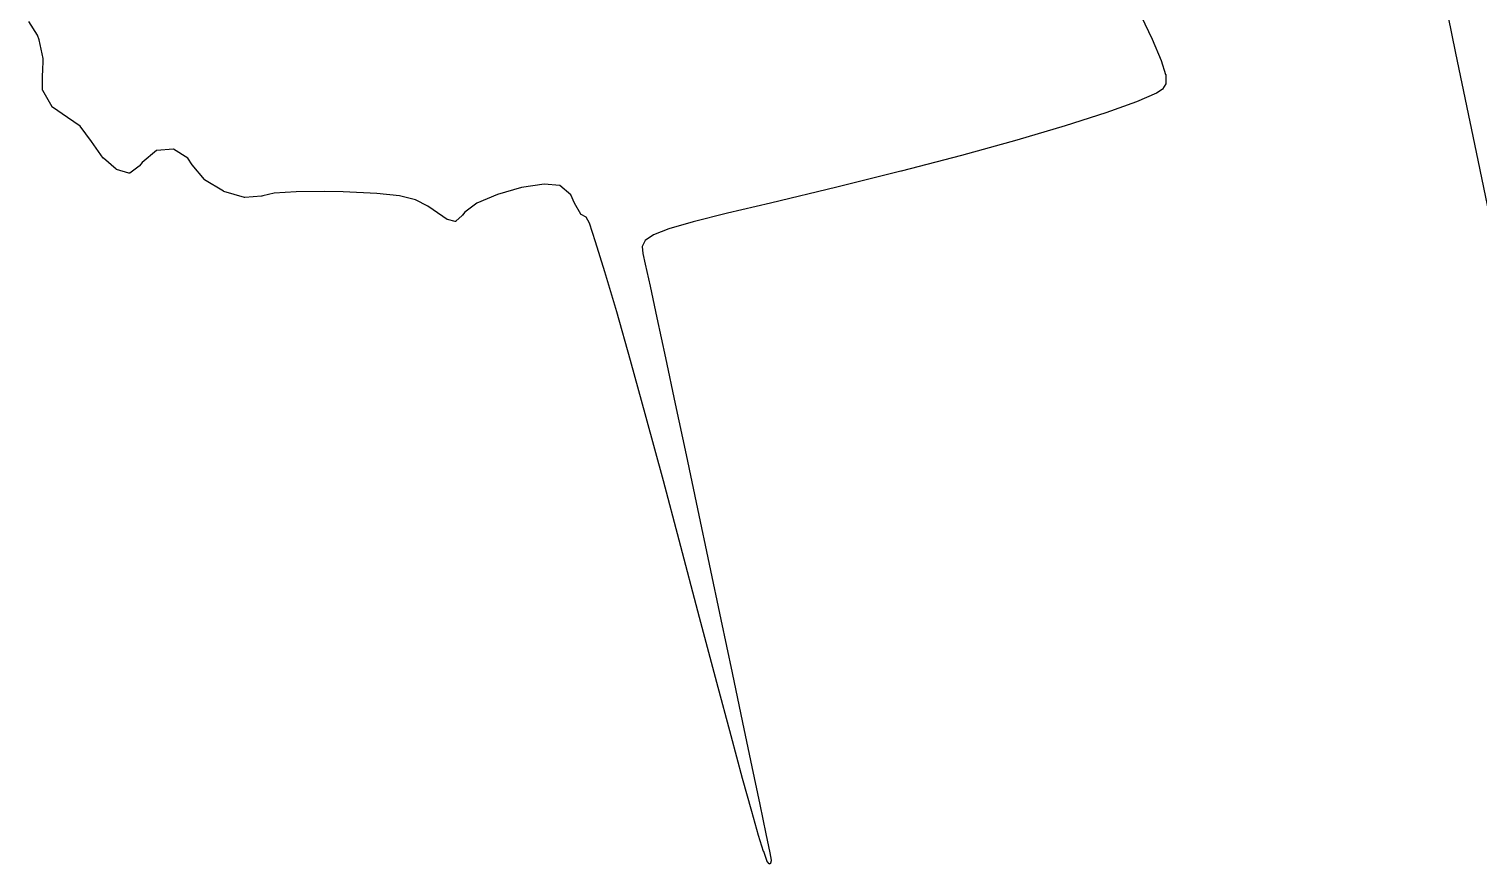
# Model space of a CAD drawing. Extents: x 42 to 258, y -102 to -28.
# Drawn here: x 114.69 to 122.33, y -90.61 to -86.21 of the extents above; entities that cross this region are included whole.
import ezdxf

# ---------------------------------------------------------------- set-up
doc = ezdxf.new("R2010")
doc.units = 0
doc.header["$MEASUREMENT"] = 0
doc.layers.add('BLACK', color=7, linetype='CONTINUOUS')

msp = doc.modelspace()

# ---------------------------------------------------------------- linework, layer by layer
at = {"layer": 'Black'}
for p, q in [((122.215, -86.3347), (122.095, -85.754)), ((120.536, -86.0998), (120.613, -86.2607)), ((114.738, -86.2392), (114.693, -86.1675)), ((114.747, -86.2651), (114.738, -86.2392)), ((114.768, -86.3625), (114.747, -86.2651)), ((120.613, -86.2607), (120.613, -86.2608)), ((120.613, -86.2608), (120.613, -86.2609)), ((120.613, -86.2609), (120.661, -86.3727)), ((114.766, -86.437), (114.768, -86.3625)), ((120.661, -86.3727), (120.661, -86.3729)), ((120.661, -86.3729), (120.661, -86.3732)), ((120.661, -86.3732), (120.684, -86.4465)), ((122.324, -86.8563), (122.215, -86.3347)), ((122.215, -86.3347), (122.215, -86.3347)), ((122.215, -86.3347), (122.215, -86.3347)), ((114.765, -86.4408), (114.766, -86.437)), ((114.765, -86.4415), (114.765, -86.4408)), ((114.765, -86.4424), (114.765, -86.4415)), ((114.765, -86.5294), (114.765, -86.4424)), ((120.684, -86.4465), (120.684, -86.4471)), ((120.684, -86.4471), (120.685, -86.4478)), ((120.685, -86.4478), (120.686, -86.4931)), ((114.766, -86.5298), (114.765, -86.5294)), ((114.766, -86.5302), (114.766, -86.5298)), ((114.766, -86.5306), (114.766, -86.5302)), ((114.766, -86.5311), (114.766, -86.5306)), ((114.766, -86.5314), (114.766, -86.5311)), ((114.766, -86.5318), (114.766, -86.5314)), ((114.815, -86.6176), (114.766, -86.5318)), ((120.667, -86.5253), (120.637, -86.5455)), ((120.668, -86.5251), (120.667, -86.5253)), ((120.669, -86.5241), (120.668, -86.5245)), ((120.668, -86.5245), (120.668, -86.5249)), ((120.668, -86.5249), (120.668, -86.5251)), ((120.685, -86.4958), (120.669, -86.5236)), ((120.669, -86.5236), (120.669, -86.5238)), ((120.669, -86.5238), (120.669, -86.5241)), ((120.686, -86.4953), (120.685, -86.4958)), ((120.686, -86.4931), (120.686, -86.4936)), ((120.686, -86.4936), (120.686, -86.4942)), ((120.686, -86.4942), (120.686, -86.4945)), ((120.686, -86.4945), (120.686, -86.4948)), ((120.686, -86.4948), (120.686, -86.4953)), ((114.816, -86.6178), (114.815, -86.6176)), ((114.816, -86.618), (114.816, -86.6178)), ((114.816, -86.6185), (114.816, -86.618)), ((114.817, -86.6189), (114.816, -86.6185)), ((114.817, -86.6191), (114.817, -86.6189)), ((114.817, -86.6193), (114.817, -86.6191)), ((114.896, -86.6727), (114.817, -86.6193)), ((120.532, -86.5917), (120.369, -86.6494)), ((120.636, -86.5459), (120.532, -86.5915)), ((120.532, -86.5915), (120.532, -86.5916)), ((120.532, -86.5916), (120.532, -86.5917)), ((120.637, -86.5455), (120.636, -86.5457)), ((120.636, -86.5457), (120.636, -86.5459)), ((114.963, -86.7196), (114.896, -86.6727)), ((120.369, -86.6495), (120.156, -86.7171)), ((120.369, -86.6494), (120.369, -86.6494)), ((120.369, -86.6494), (120.369, -86.6495)), ((115.022, -86.7999), (114.963, -86.7196)), ((120.156, -86.7171), (119.9, -86.7924)), ((120.156, -86.7171), (120.156, -86.7171)), ((120.156, -86.7171), (120.156, -86.7171)), ((115.084, -86.8876), (115.022, -86.7999)), ((115.366, -86.8483), (115.289, -86.9109)), ((115.455, -86.8409), (115.366, -86.8483)), ((115.531, -86.8871), (115.455, -86.8409)), ((119.9, -86.7924), (119.608, -86.873)), ((119.9, -86.7924), (119.9, -86.7924)), ((119.9, -86.7924), (119.9, -86.7924)), ((115.085, -86.888), (115.084, -86.8876)), ((115.085, -86.8885), (115.085, -86.888)), ((115.153, -86.9464), (115.085, -86.8885)), ((115.289, -86.9109), (115.276, -86.929)), ((115.553, -86.9232), (115.531, -86.8871)), ((115.554, -86.9234), (115.553, -86.9232)), ((115.554, -86.9237), (115.554, -86.9234)), ((115.618, -87.0005), (115.554, -86.9237)), ((119.608, -86.873), (119.29, -86.9567)), ((119.608, -86.873), (119.608, -86.873)), ((119.608, -86.873), (119.608, -86.873)), ((122.421, -87.322), (122.324, -86.8563)), ((122.324, -86.8563), (122.324, -86.8563)), ((122.324, -86.8563), (122.324, -86.8563)), ((115.153, -86.9465), (115.153, -86.9464)), ((115.154, -86.9466), (115.153, -86.9465)), ((115.154, -86.9469), (115.154, -86.9466)), ((115.155, -86.9473), (115.154, -86.9469)), ((115.155, -86.9474), (115.155, -86.9473)), ((115.155, -86.9473), (115.155, -86.9473)), ((115.22, -86.9672), (115.155, -86.9474)), ((115.221, -86.9673), (115.22, -86.9672)), ((115.221, -86.9674), (115.221, -86.9673)), ((115.222, -86.9674), (115.221, -86.9674)), ((115.223, -86.9672), (115.222, -86.9673)), ((115.222, -86.9673), (115.222, -86.9674)), ((115.222, -86.9674), (115.222, -86.9674)), ((115.224, -86.967), (115.223, -86.9671)), ((115.223, -86.9671), (115.223, -86.9672)), ((115.225, -86.9665), (115.224, -86.9667)), ((115.224, -86.9667), (115.224, -86.967)), ((115.274, -86.93), (115.225, -86.9665)), ((115.275, -86.9295), (115.274, -86.93)), ((115.276, -86.929), (115.275, -86.9295)), ((115.618, -87.001), (115.618, -87.0005)), ((115.619, -87.0016), (115.618, -87.001)), ((115.719, -87.0624), (115.619, -87.0016)), ((119.289, -86.9568), (118.951, -87.0414)), ((119.29, -86.9567), (119.289, -86.9568)), ((119.289, -86.9568), (119.289, -86.9568)), ((115.72, -87.0626), (115.719, -87.0624)), ((115.72, -87.0629), (115.72, -87.0626)), ((115.829, -87.0955), (115.72, -87.0629)), ((115.986, -87.0727), (115.925, -87.0856)), ((116.101, -87.0648), (115.986, -87.0727)), ((116.25, -87.0629), (116.101, -87.0648)), ((116.35, -87.0651), (116.25, -87.0629)), ((116.526, -87.0735), (116.35, -87.0651)), ((116.646, -87.0865), (116.526, -87.0735)), ((117.162, -87.0789), (117.053, -87.1243)), ((117.29, -87.0431), (117.162, -87.0789)), ((117.409, -87.0247), (117.29, -87.0431)), ((117.491, -87.0311), (117.409, -87.0247)), ((117.549, -87.0816), (117.491, -87.0311)), ((118.951, -87.0414), (118.601, -87.1246)), ((118.951, -87.0414), (118.951, -87.0414)), ((118.951, -87.0414), (118.951, -87.0414)), ((115.829, -87.0956), (115.829, -87.0955)), ((115.829, -87.0955), (115.829, -87.0955)), ((115.83, -87.0956), (115.829, -87.0956)), ((115.83, -87.0957), (115.83, -87.0956)), ((115.831, -87.0957), (115.83, -87.0957)), ((115.919, -87.088), (115.831, -87.0957)), ((115.831, -87.0957), (115.831, -87.0957)), ((115.92, -87.088), (115.919, -87.088)), ((115.921, -87.0875), (115.92, -87.0877)), ((115.92, -87.0877), (115.92, -87.088)), ((115.92, -87.088), (115.92, -87.088)), ((115.925, -87.0856), (115.921, -87.0875)), ((115.921, -87.0875), (115.921, -87.0875)), ((115.921, -87.0875), (115.921, -87.0875)), ((116.73, -87.1077), (116.646, -87.0865)), ((116.795, -87.1404), (116.73, -87.1077)), ((116.823, -87.1594), (116.795, -87.1404)), ((117.053, -87.1243), (116.99, -87.1717)), ((117.569, -87.1243), (117.549, -87.0816)), ((117.569, -87.1244), (117.569, -87.1243)), ((117.569, -87.1246), (117.569, -87.1244)), ((117.602, -87.1834), (117.569, -87.1246)), ((118.601, -87.1246), (118.376, -87.1773)), ((118.601, -87.1246), (118.601, -87.1246)), ((118.601, -87.1246), (118.601, -87.1246)), ((116.897, -87.2108), (116.823, -87.1594)), ((116.897, -87.2109), (116.897, -87.2108)), ((116.898, -87.2112), (116.897, -87.2109)), ((116.897, -87.2109), (116.897, -87.2109)), ((116.898, -87.2116), (116.898, -87.2112)), ((116.899, -87.2116), (116.898, -87.2116)), ((116.898, -87.2116), (116.898, -87.2116)), ((116.94, -87.221), (116.899, -87.2116)), ((116.94, -87.2211), (116.94, -87.221)), ((116.941, -87.2212), (116.94, -87.2211)), ((116.942, -87.2209), (116.941, -87.2211)), ((116.941, -87.2211), (116.941, -87.2211)), ((116.941, -87.2211), (116.941, -87.2212)), ((116.943, -87.2208), (116.942, -87.2209)), ((116.944, -87.2202), (116.943, -87.2206)), ((116.943, -87.2206), (116.943, -87.2207)), ((116.943, -87.2207), (116.943, -87.2208)), ((116.977, -87.1893), (116.944, -87.2198)), ((116.944, -87.2198), (116.944, -87.2202)), ((116.978, -87.1885), (116.977, -87.1889)), ((116.977, -87.1889), (116.977, -87.1893)), ((116.99, -87.1717), (116.978, -87.1885)), ((117.602, -87.1839), (117.602, -87.1834)), ((117.602, -87.1845), (117.602, -87.1839)), ((117.603, -87.1846), (117.602, -87.1845)), ((117.603, -87.1848), (117.603, -87.1846)), ((117.603, -87.1851), (117.603, -87.1848)), ((117.604, -87.1855), (117.603, -87.1851)), ((117.63, -87.1984), (117.604, -87.1855)), ((117.647, -87.2308), (117.63, -87.1984)), ((117.68, -87.3291), (117.647, -87.2308)), ((118.194, -87.223), (118.066, -87.2603)), ((118.376, -87.1773), (118.194, -87.223)), ((117.985, -87.2925), (117.941, -87.3225)), ((118.066, -87.2603), (117.985, -87.2925)), ((117.729, -87.4865), (117.68, -87.3291)), ((117.941, -87.3225), (117.926, -87.353)), ((117.926, -87.353), (117.929, -87.3897)), ((117.929, -87.3897), (117.929, -87.3898)), ((117.929, -87.3898), (117.929, -87.3898)), ((117.929, -87.3898), (117.929, -87.3899)), ((117.929, -87.3899), (117.942, -87.4463)), ((117.942, -87.4463), (117.942, -87.4463)), ((117.942, -87.4463), (117.942, -87.4463)), ((117.942, -87.4463), (117.967, -87.5625)), ((117.791, -87.6969), (117.729, -87.4865)), ((117.967, -87.5625), (117.967, -87.5625)), ((117.967, -87.5625), (117.967, -87.5626)), ((117.967, -87.5626), (118.003, -87.7298)), ((117.864, -87.9547), (117.791, -87.6969)), ((117.791, -87.6969), (117.791, -87.6969)), ((118.003, -87.7298), (118.003, -87.7299)), ((118.003, -87.7299), (118.003, -87.7299)), ((118.003, -87.7299), (118.048, -87.9395)), ((117.946, -88.2538), (117.864, -87.9547)), ((117.864, -87.9547), (117.864, -87.9547)), ((118.048, -87.9395), (118.048, -87.9395)), ((118.048, -87.9395), (118.1, -88.1828)), ((118.1, -88.1828), (118.1, -88.1828)), ((118.1, -88.1828), (118.157, -88.451)), ((118.037, -88.5887), (117.946, -88.2538)), ((118.157, -88.451), (118.157, -88.451)), ((118.157, -88.451), (118.217, -88.7355)), ((118.12, -88.9013), (118.037, -88.5887)), ((118.037, -88.5887), (118.037, -88.5887)), ((118.217, -88.7355), (118.217, -88.7355)), ((118.217, -88.7355), (118.279, -89.0274)), ((118.228, -89.3085), (118.12, -88.9013)), ((118.12, -88.9013), (118.12, -88.9013)), ((118.279, -89.0274), (118.279, -89.0274)), ((118.279, -89.0274), (118.34, -89.318)), ((118.319, -89.6502), (118.228, -89.3085)), ((118.228, -89.3085), (118.228, -89.3085)), ((118.228, -89.3085), (118.228, -89.3085)), ((118.34, -89.318), (118.34, -89.318)), ((118.34, -89.318), (118.399, -89.5988)), ((118.399, -89.5988), (118.399, -89.5988)), ((118.399, -89.5988), (118.454, -89.8608)), ((118.394, -89.9311), (118.319, -89.6502)), ((118.319, -89.6502), (118.319, -89.6502)), ((118.319, -89.6502), (118.319, -89.6502)), ((118.454, -89.8608), (118.454, -89.8608)), ((118.454, -89.8608), (118.504, -90.0955)), ((118.455, -90.1559), (118.394, -89.9311)), ((118.394, -89.9311), (118.394, -89.9311)), ((118.394, -89.9311), (118.394, -89.9311)), ((118.504, -90.0955), (118.504, -90.0955)), ((118.504, -90.0955), (118.504, -90.0955)), ((118.504, -90.0955), (118.545, -90.2941)), ((118.503, -90.3293), (118.455, -90.1559)), ((118.455, -90.1559), (118.455, -90.1559)), ((118.455, -90.1559), (118.455, -90.1559)), ((118.539, -90.456), (118.503, -90.3293)), ((118.503, -90.3293), (118.503, -90.3293)), ((118.503, -90.3293), (118.503, -90.3293)), ((118.545, -90.2941), (118.545, -90.2941)), ((118.545, -90.2941), (118.577, -90.4478)), ((118.539, -90.4561), (118.539, -90.456)), ((118.539, -90.456), (118.539, -90.456)), ((118.565, -90.5408), (118.539, -90.4561)), ((118.577, -90.4478), (118.577, -90.4478)), ((118.577, -90.4478), (118.577, -90.4478)), ((118.577, -90.4478), (118.598, -90.548)), ((118.566, -90.5409), (118.565, -90.5408)), ((118.566, -90.541), (118.566, -90.5409)), ((118.583, -90.5885), (118.566, -90.541)), ((118.583, -90.589), (118.583, -90.5885)), ((118.583, -90.5895), (118.583, -90.589)), ((118.593, -90.6044), (118.583, -90.5895)), ((118.598, -90.548), (118.598, -90.548)), ((118.598, -90.548), (118.598, -90.5481)), ((118.598, -90.5481), (118.605, -90.586)), ((118.605, -90.59), (118.602, -90.6029)), ((118.605, -90.586), (118.605, -90.5865)), ((118.605, -90.5865), (118.605, -90.587)), ((118.605, -90.587), (118.605, -90.5889)), ((118.605, -90.5889), (118.605, -90.5895)), ((118.605, -90.5895), (118.605, -90.59)), ((118.593, -90.6049), (118.593, -90.6044)), ((118.593, -90.6054), (118.593, -90.6049)), ((118.594, -90.6055), (118.593, -90.6054)), ((118.594, -90.6057), (118.594, -90.6055)), ((118.594, -90.606), (118.594, -90.6057)), ((118.595, -90.6063), (118.594, -90.606)), ((118.595, -90.6064), (118.595, -90.6063)), ((118.595, -90.6065), (118.595, -90.6064)), ((118.596, -90.6066), (118.595, -90.6065)), ((118.596, -90.6068), (118.596, -90.6066)), ((118.597, -90.6067), (118.596, -90.6068)), ((118.598, -90.6066), (118.597, -90.6068)), ((118.597, -90.6068), (118.597, -90.6067)), ((118.599, -90.6064), (118.598, -90.6064)), ((118.598, -90.6064), (118.598, -90.6066)), ((118.598, -90.6066), (118.598, -90.6066)), ((118.6, -90.6058), (118.599, -90.6061)), ((118.599, -90.6061), (118.599, -90.6064)), ((118.601, -90.6045), (118.6, -90.605)), ((118.6, -90.605), (118.6, -90.6055)), ((118.6, -90.6055), (118.6, -90.6056)), ((118.6, -90.6056), (118.6, -90.6058)), ((118.602, -90.6029), (118.601, -90.6035)), ((118.601, -90.6035), (118.601, -90.6041)), ((118.601, -90.6041), (118.601, -90.6043)), ((118.601, -90.6043), (118.601, -90.6045))]:
    msp.add_line(p, q, dxfattribs=at)

doc.saveas('drawing.dxf')
